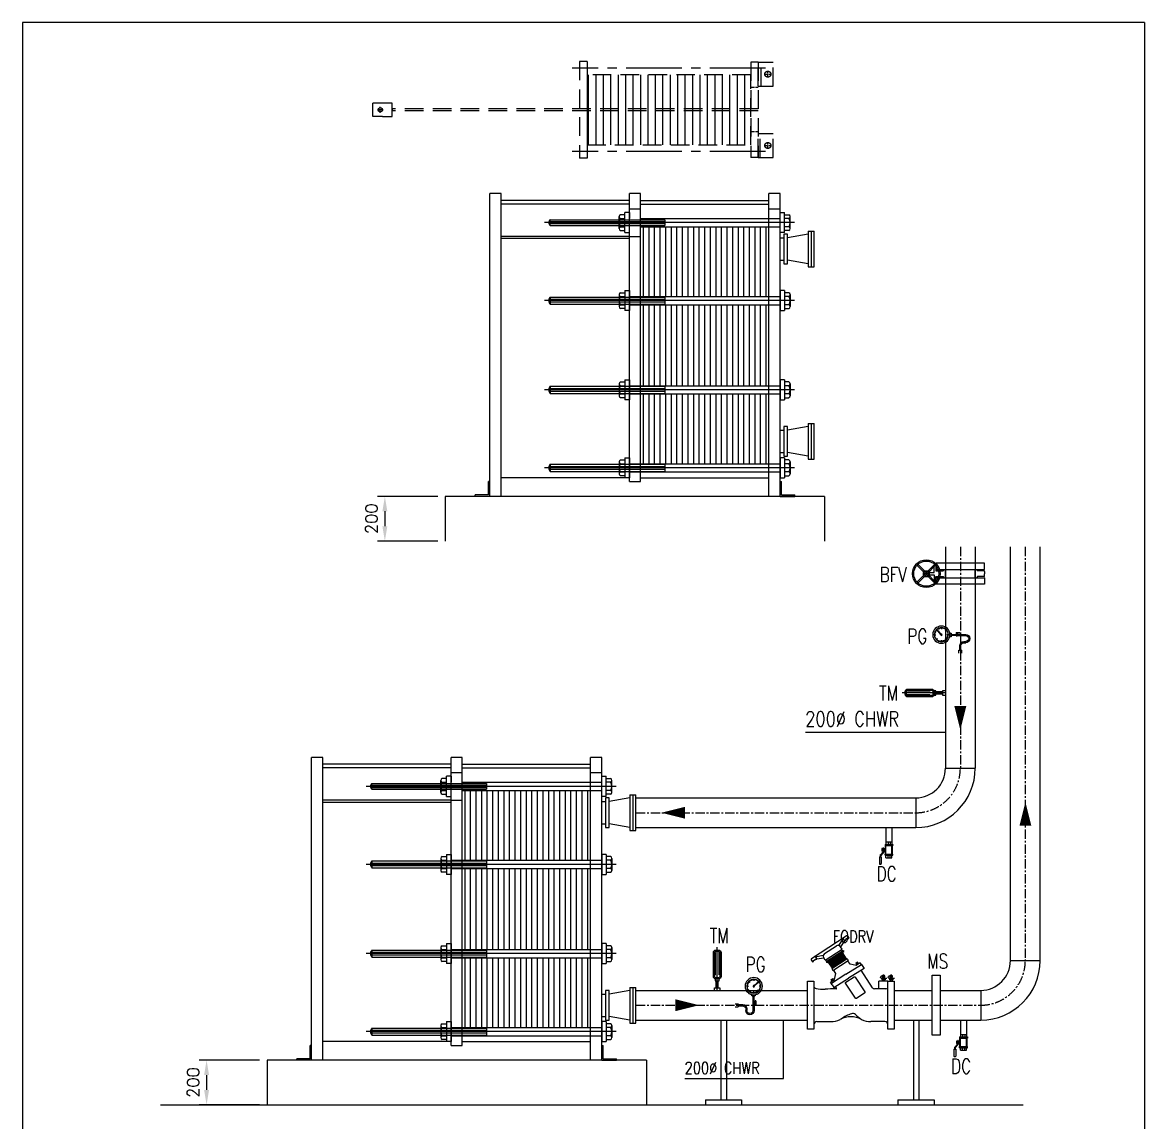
# Model space of a CAD drawing. Extents: x 462150 to 593348, y 35809 to 85242.
# Drawn here: x 462150 to 469694, y 56680 to 64077 of the extents above; entities that cross this region are included whole.
import ezdxf

# ---------------------------------------------------------------- set-up
doc = ezdxf.new("R2010")
doc.units = 0
doc.header["$LTSCALE"] = 500
doc.header["$MEASUREMENT"] = 0
for name, pattern in [('CENTER', [2, 1.25, -0.25, 0.25, -0.25]), ('CENTER2', [1.125, 0.75, -0.125, 0.125, -0.125]), ('HIDDEN', [0.375, 0.25, -0.125])]:
    doc.linetypes.add(name, pattern=pattern)
for name, color, linetype in [('1KD-DETAILS', 3, 'Continuous'), ('AC-DIM', 7, 'Continuous'), ('AC-TEXT', 7, 'Continuous'), ('AC-TEXT-L', 1, 'Continuous'), ('AC-VAV', 1, 'Continuous'), ('eq Coil', 2, 'HIDDEN'), ('M-AC-HE', 2, 'Continuous'), ('M-ACTEXT', 2, 'Continuous'), ('M-CHWR', 4, 'Continuous'), ('M-CHWS', 6, 'Continuous'), ('M-SECTON', 3, 'Continuous'), ('M-VALVES', 14, 'Continuous')]:
    doc.layers.add(name, color=color, linetype=linetype)
doc.styles.add('ROMANS', font='romans.shx', dxfattribs={"width": 0.8, "height": 100})
doc.styles.add('SIMPLEX', font='SIMPLEX.SHX')
doc.dimstyles.new('SHERIF-K', dxfattribs={"dimtxt": 80, "dimasz": 100, "dimexe": 50, "dimexo": 50, "dimgap": 50, "dimtad": 1, "dimdec": 0, "dimrnd": 5, "dimdsep": 46, "dimtxsty": 'SIMPLEX', "dimcen": -1, "dimdle": 100, "dimclrd": 161, "dimclre": 161, "dimclrt": 7, "dimadec": 0, "dimazin": 0, "dimtfac": 1, "dimtdec": 0, "dimtix": 1, "dimtmove": 0, "dimatfit": 0, "dimfxl": 1, "dimtolj": 1, "dimtzin": 0, "dimlwd": -1, "dimarcsym": 0})
pattern_1 = [(90, (-204811.864, 76724.79), (-37.5, 7e-15), [])]

# ---------------------------------------------------------------- blocks, each defined once
blk = doc.blocks.new('he m15-efd8 plan')
at = {"layer": 'eq Coil', "linetype": 'HIDDEN', "ltscale": 0.1}
h = blk.add_hatch(dxfattribs=at)
h.set_pattern_fill('ANSI31', color=9, scale=400, angle=45, style=0)
h.set_pattern_definition([(90, (14856.59, -19402.32), (-50, -4e-16), [])])
h.paths.add_polyline_path([(-1150, 235), (-1150, 7.5), (-50, 7.5), (-50, 235)])
h.paths.add_polyline_path([(-50, -7.5), (-50, 7.5), (-1150, 7.5), (-1150, -7.5)])
h.paths.add_polyline_path([(-1150, -7.5), (-1150, -235), (-50, -235), (-50, -7.5)])
at = {"layer": 'eq Coil'}
for p, q in [((-1200, 325), (-1200, -325)), ((-1150, 325), (-1200, 325)), ((-1150, 325), (-1150, -325)), ((-50, 320), (-50, -320)), ((0, 320), (-50, 320)), ((0, 320), (0, -320)), ((0, 320), (100, 320)), ((0, 160), (0, 320)), ((20, 160), (20, 320)), ((100, 160), (100, 320)), ((0, 160), (100, 160)), ((-2590, -45), (-2590, 45)), ((-2525, 45), (-2590, 45)), ((-2460, 45), (-2525, 45)), ((-2460, -45), (-2460, 45)), ((-2460, 7.5), (-2460, -7.5)), ((0, 7.5), (-2460, 7.5)), ((-2525, -45), (-2590, -45)), ((-2525, -45), (-2460, -45)), ((0, -7.5), (-2460, -7.5)), ((0, -160), (100, -160)), ((0, -320), (0, -160)), ((14, -320), (14, -160)), ((100, -320), (100, -160)), ((-1150, -325), (-1200, -325)), ((0, -320), (-50, -320)), ((0, -320), (100, -320))]:
    blk.add_line(p, q, dxfattribs=at)
at = {"layer": 'eq Coil', "color": 8, "linetype": 'CENTER2'}
for p, q in [((50, 280), (-1250, 280)), ((50, -280), (-1250, -280))]:
    blk.add_line(p, q, dxfattribs=at)
at = {"layer": 'eq Coil', "color": 8, "linetype": 'CENTER2', "ltscale": 0.05}
for p, q in [((45, 240), (85, 240)), ((65, 220), (65, 260)), ((0, 149), (-50, 149)), ((-2540, -20), (-2540, 20)), ((-2520, 0), (-2560, 0)), ((0, -149), (-50, -149)), ((65, -260), (65, -220)), ((45, -240), (85, -240))]:
    blk.add_line(p, q, dxfattribs=at)
at = {"layer": 'eq Coil'}
blk.add_lwpolyline([(-50, 235), (-1150, 235), (-1150, -235), (-50, -235)], close=True, dxfattribs=at)
for centre, radius in [((65, 240), 20), ((-2540, 0), 14), ((65, -240), 20)]:
    blk.add_circle(centre, radius, dxfattribs=at)
blk = doc.blocks.new('*D375')
at = {"layer": 'AC-DIM', "color": 161, "lineweight": -2, "transparency": 16777216}
for p, q in [((63266.8, -79811.5), (62860.3, -79811.5)), ((63266.8, -80111.5), (62860.3, -80111.5))]:
    blk.add_line(p, q, dxfattribs=at)
at = {"layer": 'AC-DIM', "color": 161, "transparency": 16777216}
blk.add_line((62910.3, -79911.5), (62910.3, -80011.5), dxfattribs=at)
for points in [[(62893.6, -79911.5), (62927, -79911.5), (62910.3, -79811.5)], [(62893.6, -80011.5), (62927, -80011.5), (62910.3, -80111.5)]]:
    blk.add_solid(points, dxfattribs=at)
at = {"layer": 'Defpoints', "color": 0, "transparency": 16777216}
for p in [(63316.8, -79811.5), (62910.3, -80111.5), (63316.8, -80111.5)]:
    blk.add_point(p, dxfattribs=at)
at = {"layer": 'AC-DIM', "color": 7, "transparency": 16777216, "insert": (62820.3, -79961.5), "char_height": 80, "attachment_point": 5, "rotation": 90, "style": 'SIMPLEX'}
blk.add_mtext('\\A1;200', dxfattribs=at)
blk = doc.blocks.new('HE-HIGH')
h = blk.add_hatch()
h.set_pattern_fill('ANSI31', scale=300, angle=45, style=0)
h.set_pattern_definition(pattern_1)
h.paths.add_polyline_path([(900, 1713.8), (37.5, 1713.8), (37.5, 1244.6), (900, 1244.6)])
h = blk.add_hatch()
h.set_pattern_fill('ANSI31', scale=300, angle=45, style=0)
h.set_pattern_definition(pattern_1)
h.paths.add_polyline_path([(900, 1189.4), (37.5, 1189.4), (37.5, 644.6), (900, 644.6)])
h = blk.add_hatch()
h.set_pattern_fill('ANSI31', scale=300, angle=45, style=0)
h.set_pattern_definition(pattern_1)
h.paths.add_polyline_path([(900, 589.4), (37.5, 589.4), (37.5, 120.2), (900, 120.2)])
for p, q in [((-900, 1936), (-975, 1936)), ((-975, -100), (-975, 1936)), ((-900, -100), (-900, 1936)), ((-37.5, 1891), (-900, 1891)), ((37.5, 1936), (-37.5, 1936)), ((-37.5, 0), (-37.5, 1936)), ((37.5, 0), (37.5, 1936)), ((37.5, 1891), (900, 1891)), ((975, 1936), (900, 1936)), ((900, 100), (900, 1936)), ((900, -100), (900, 1936)), ((975, 100), (975, 1936)), ((975, -100), (975, 1936)), ((-37.5, 1866), (-900, 1866)), ((-37.5, 1834), (37.5, 1834)), ((37.5, 1866), (900, 1866)), ((900, 1834), (975, 1834)), ((1072.5, 1741.5), (-609.1, 1741.5)), ((-571.3, 1761), (200, 1761)), ((-571.3, 1722), (-571.3, 1761)), ((-571.3, 1748.5), (200, 1748.5)), ((-106.1, 1701.2), (-106.1, 1781.7)), ((-68.2, 1794.3), (-97.2, 1794.3)), ((-97.2, 1769.1), (-68.2, 1769.1)), ((-68.2, 1673.9), (-68.2, 1809)), ((-37.5, 1809), (-68.2, 1809)), ((-37.5, 1673.9), (-37.5, 1809)), ((-37.5, 1809), (-37.5, 1769.1)), ((37.5, 1769.1), (975, 1769.1)), ((200, 1761), (200, 1722)), ((975, 1673.9), (975, 1809)), ((975, 1809), (1005.7, 1809)), ((1005.7, 1673.9), (1005.7, 1809)), ((1005.7, 1794.3), (1034.7, 1794.3)), ((1034.7, 1769.1), (1005.7, 1769.1)), ((1043.6, 1701.2), (1043.6, 1781.7)), ((-571.3, 1734.4), (200, 1734.4)), ((-571.3, 1722), (200, 1722)), ((-97.2, 1713.8), (-68.2, 1713.8)), ((-97.2, 1688.7), (-68.2, 1688.7)), ((-68.2, 1673.9), (-37.5, 1673.9)), ((37.5, 1713.8), (975, 1713.8)), ((1005.7, 1673.9), (975, 1673.9)), ((1034.7, 1713.8), (1005.7, 1713.8)), ((1034.7, 1688.7), (1005.7, 1688.7)), ((-37.5, 1648.9), (-900, 1648.9)), ((-37.5, 1633.9), (-900, 1633.9)), ((-37.5, 1648.9), (37.5, 1648.9)), ((975, 1639), (1000, 1639)), ((975, 1489), (1000, 1489)), ((-68.2, 1284.5), (-68.2, 1149.5)), ((-68.2, 1284.5), (-37.5, 1284.5)), ((-37.5, 1284.5), (-37.5, 1149.5)), ((975, 1284.5), (975, 1149.5)), ((1005.7, 1284.5), (975, 1284.5)), ((1005.7, 1284.5), (1005.7, 1149.5)), ((1072.5, 1217), (-609.1, 1217)), ((-569.4, 1241), (200, 1241)), ((-569.4, 1241), (-569.4, 1193)), ((-569.4, 1225.6), (200, 1225.6)), ((-569.4, 1208.4), (200, 1208.4)), ((-106.1, 1257.2), (-106.1, 1176.8)), ((-97.2, 1269.8), (-68.2, 1269.8)), ((-97.2, 1244.6), (-68.2, 1244.6)), ((-37.5, 1244.6), (975, 1244.6)), ((200, 1241), (200, 1193)), ((1034.7, 1269.8), (1005.7, 1269.8)), ((1034.7, 1244.6), (1005.7, 1244.6)), ((1043.6, 1257.2), (1043.6, 1176.8)), ((-569.4, 1193), (200, 1193)), ((-97.2, 1189.4), (-68.2, 1189.4)), ((-68.2, 1164.2), (-97.2, 1164.2)), ((-37.5, 1149.5), (-68.2, 1149.5)), ((-37.5, 1189.4), (975, 1189.4)), ((975, 1149.5), (1005.7, 1149.5)), ((1034.7, 1189.4), (1005.7, 1189.4)), ((1005.7, 1164.2), (1034.7, 1164.2)), ((-68.2, 684.5), (-68.2, 549.5)), ((-68.2, 684.5), (-37.5, 684.5)), ((-37.5, 684.5), (-37.5, 549.5)), ((975, 684.5), (975, 549.5)), ((1005.7, 684.5), (975, 684.5)), ((1005.7, 684.5), (1005.7, 549.5)), ((1072.5, 617), (-609.1, 617)), ((-569.4, 641), (200, 641)), ((-569.4, 641), (-569.4, 593)), ((-569.4, 625.6), (200, 625.6)), ((-569.4, 608.4), (200, 608.4)), ((-106.1, 657.2), (-106.1, 576.8)), ((-97.2, 669.8), (-68.2, 669.8)), ((-97.2, 644.6), (-68.2, 644.6)), ((-37.5, 644.6), (975, 644.6)), ((200, 641), (200, 593)), ((1034.7, 669.8), (1005.7, 669.8)), ((1034.7, 644.6), (1005.7, 644.6)), ((1043.6, 657.2), (1043.6, 576.8)), ((-569.4, 593), (200, 593)), ((-97.2, 589.4), (-68.2, 589.4)), ((-68.2, 564.2), (-97.2, 564.2)), ((-37.5, 549.5), (-68.2, 549.5)), ((-37.5, 589.4), (975, 589.4)), ((975, 549.5), (1005.7, 549.5)), ((1034.7, 589.4), (1005.7, 589.4)), ((1005.7, 564.2), (1034.7, 564.2)), ((975, 345), (1000, 345)), ((-68.2, 160.1), (-68.2, 25)), ((-68.2, 160.1), (-37.5, 160.1)), ((-37.5, 160.1), (-37.5, 25)), ((975, 195), (1000, 195)), ((975, 160.1), (975, 25)), ((1005.7, 160.1), (975, 160.1)), ((1005.7, 160.1), (1005.7, 25)), ((1072.5, 92.5), (-609.1, 92.5)), ((-569.4, 116.5), (200, 116.5)), ((-569.4, 116.5), (-569.4, 68.5)), ((-569.4, 101.2), (200, 101.2)), ((-569.4, 83.9), (200, 83.9)), ((-106.1, 132.8), (-106.1, 52.3)), ((-97.2, 145.3), (-68.2, 145.3)), ((-97.2, 120.2), (-68.2, 120.2)), ((-37.5, 120.2), (975, 120.2)), ((200, 116.5), (200, 68.5)), ((1034.7, 145.3), (1005.7, 145.3)), ((1034.7, 120.2), (1005.7, 120.2)), ((1043.6, 132.8), (1043.6, 52.3)), ((-985, -90), (-985, 0)), ((-975, 0), (-985, 0)), ((-37.5, 25), (-900, 25)), ((-569.4, 68.5), (200, 68.5)), ((-97.2, 64.9), (-68.2, 64.9)), ((-68.2, 39.7), (-97.2, 39.7)), ((-37.5, 25), (-68.2, 25)), ((-37.5, 64.9), (975, 64.9)), ((-37.5, 0), (37.5, 0)), ((37.5, 25), (900, 25)), ((975, 25), (1005.7, 25)), ((975, 0), (985, 0)), ((985, -90), (985, 0)), ((1034.7, 64.9), (1005.7, 64.9)), ((1005.7, 39.7), (1034.7, 39.7)), ((-985, -90), (-1075, -90)), ((-1075, -100), (-1075, -90)), ((-900, -100), (-1075, -100)), ((975, -100), (900, -100)), ((975, -100), (1075, -100)), ((985, -90), (1075, -90)), ((1075, -100), (1075, -90))]:
    blk.add_line(p, q)
for points in [[(1000, 1464), (1025, 1464), (1025, 1664), (1000, 1664)], [(1000, 170), (1025, 170), (1025, 370), (1000, 370)]]:
    blk.add_lwpolyline(points, close=True)
for centre, radius, start, end in [((-552.5, 1741.5), 27.1, 133.98005, 226.01995), ((-92.8, 1781.7), 13.3, 109.33218, 250.66782), ((-58.9, 1741.5), 47.2, 144.20262, 215.79738), ((1030.3, 1781.7), 13.3, 289.33218, 70.66782), ((996.4, 1741.5), 47.2, 324.20262, 35.79738), ((-92.8, 1701.2), 13.3, 109.33218, 250.66782), ((1030.3, 1701.2), 13.3, 289.33218, 70.66782), ((-546.2, 1217), 33.4, 133.98005, 226.01995), ((-92.8, 1257.2), 13.3, 109.33218, 250.66782), ((-58.9, 1217), 47.2, 144.20262, 215.79738), ((1030.3, 1257.2), 13.3, 289.33218, 70.66782), ((996.4, 1217), 47.2, 324.20262, 35.79738), ((-92.8, 1176.8), 13.3, 109.33218, 250.66782), ((1030.3, 1176.8), 13.3, 289.33218, 70.66782), ((-546.2, 617), 33.4, 133.98005, 226.01995), ((-92.8, 657.2), 13.3, 109.33218, 250.66782), ((-58.9, 617), 47.2, 144.20262, 215.79738), ((1030.3, 657.2), 13.3, 289.33218, 70.66782), ((996.4, 617), 47.2, 324.20262, 35.79738), ((-92.8, 576.8), 13.3, 109.33218, 250.66782), ((1030.3, 576.8), 13.3, 289.33218, 70.66782), ((-546.2, 92.5), 33.4, 133.98005, 226.01995), ((-92.8, 132.8), 13.3, 109.33218, 250.66782), ((-58.9, 92.5), 47.2, 144.20262, 215.79738), ((1030.3, 132.8), 13.3, 289.33218, 70.66782), ((996.4, 92.5), 47.2, 324.20262, 35.79738), ((-92.8, 52.3), 13.3, 109.33218, 250.66782), ((1030.3, 52.3), 13.3, 289.33218, 70.66782)]:
    blk.add_arc(centre, radius, start, end)
blk = doc.blocks.new('P')
at = {"layer": '1KD-DETAILS'}
for p, q in [((-1.26, 0), (-0.96, 0)), ((-0.89, 0.89), (-0.68, 0.68)), ((-0.77, 0.69), (-0.7, 0.49)), ((-0.56, 0.64), (-0.77, 0.69)), ((-0.7, 0.49), (-0.65, 0.54)), ((-0.65, 0.54), (-0.11, 0.05)), ((-0.6, 0.59), (-0.56, 0.64)), ((-0.06, 0.1), (-0.6, 0.59)), ((-0.03, 0.11), (0.04, 0.11)), ((0, 1.26), (0, 0.96)), ((0.89, 0.89), (0.68, 0.68)), ((-0.89, -0.89), (-0.68, -0.68)), ((0, -1.26), (0, -0.96)), ((0.89, -0.89), (0.68, -0.68)), ((1.26, 0), (0.96, 0))]:
    blk.add_line(p, q, dxfattribs=at)
at = {"layer": '1KD-DETAILS', "color": 7}
for points in [[(-1.25, 0.12), (-1.09, 0.11)], [(-1.24, 0.25), (-1.08, 0.21)], [(-1.21, 0.37), (-1.05, 0.32)], [(-1.16, 0.48), (-1.01, 0.42)], [(-1.11, 0.59), (-0.97, 0.52)], [(-1.05, 0.7), (-0.91, 0.61)], [(-0.97, 0.8), (-0.85, 0.7)], [(-0.8, 0.97), (-0.7, 0.85)], [(-0.7, 1.05), (-0.61, 0.91)], [(-0.59, 1.11), (-0.52, 0.97)], [(-0.48, 1.16), (-0.42, 1.01)], [(-0.37, 1.21), (-0.32, 1.05)], [(-0.25, 1.24), (-0.21, 1.08)], [(-0.12, 1.25), (-0.11, 1.09)], [(0.12, 1.25), (0.11, 1.09)], [(0.25, 1.24), (0.21, 1.08)], [(0.37, 1.21), (0.32, 1.05)], [(0.48, 1.16), (0.42, 1.01)], [(0.59, 1.11), (0.52, 0.97)], [(0.7, 1.05), (0.61, 0.91)], [(0.8, 0.97), (0.7, 0.85)], [(0.97, 0.8), (0.85, 0.7)], [(1.05, 0.7), (0.91, 0.61)], [(1.11, 0.59), (0.97, 0.52)], [(1.16, 0.48), (1.01, 0.42)], [(1.21, 0.37), (1.05, 0.32)], [(1.24, 0.25), (1.08, 0.21)], [(1.25, 0.12), (1.09, 0.11)], [(-1.25, -0.12), (-1.09, -0.11)], [(-1.24, -0.25), (-1.08, -0.21)], [(-1.21, -0.37), (-1.05, -0.32)], [(-1.16, -0.48), (-1.01, -0.42)], [(-1.11, -0.59), (-0.97, -0.52)], [(-1.05, -0.7), (-0.91, -0.61)], [(-0.97, -0.8), (-0.85, -0.7)], [(-0.8, -0.97), (-0.7, -0.85)], [(-0.7, -1.05), (-0.61, -0.91)], [(-0.59, -1.11), (-0.52, -0.97)], [(-0.48, -1.16), (-0.42, -1.01)], [(-0.37, -1.21), (-0.32, -1.05)], [(-0.25, -1.24), (-0.21, -1.08)], [(-0.12, -1.25), (-0.11, -1.09)], [(0.12, -1.25), (0.11, -1.09)], [(0.25, -1.24), (0.21, -1.08)], [(0.37, -1.21), (0.32, -1.05)], [(0.48, -1.16), (0.42, -1.01)], [(0.59, -1.11), (0.52, -0.97)], [(0.7, -1.05), (0.61, -0.91)], [(0.8, -0.97), (0.7, -0.85)], [(0.97, -0.8), (0.85, -0.7)], [(1.05, -0.7), (0.91, -0.61)], [(1.11, -0.59), (0.97, -0.52)], [(1.16, -0.48), (1.01, -0.42)], [(1.21, -0.37), (1.05, -0.32)], [(1.24, -0.25), (1.08, -0.21)], [(1.25, -0.12), (1.09, -0.11)]]:
    blk.add_lwpolyline(points, dxfattribs=at)
at = {"layer": '1KD-DETAILS', "color": 3}
blk.add_circle((0, 0), 1.54, dxfattribs=at)
at = {"layer": '1KD-DETAILS', "color": 7}
blk.add_circle((0, 0), 1.26, dxfattribs=at)
at = {"layer": '1KD-DETAILS'}
blk.add_circle((0, 0), 0.118, dxfattribs=at)
blk = doc.blocks.new('PG')
for p, q in [((-175.3, 35.5), (-175.3, 8.7)), ((-175.3, 35.5), (-167.8, 35.5)), ((-167.8, 35.5), (-171.6, 5)), ((-160.2, 31.5), (-168.3, 31.5)), ((-160.2, 33.5), (-168.1, 33.5)), ((-160.2, 29.9), (-147.8, 29.9)), ((-160.2, 27.3), (-147.8, 27.3)), ((-159.1, 29.5), (-159.1, -45)), ((-159.1, 29.5), (-149.1, 29.5)), ((-149.1, 29.5), (-149.1, -45)), ((-25, 5), (-64.1, 5)), ((0, 12.5), (-25, 12.5)), ((-25, 12.5), (-25, -12.5)), ((-99.1, -30), (-99.1, -45)), ((-89.1, -30), (-89.1, -45)), ((-25, -5), (-64.1, -5)), ((0, -12.5), (-25, -12.5))]:
    blk.add_line(p, q)
for points in [[(-169.4, 88.3), (-169.4, 78.4), (-139.7, 78.4), (-139.7, 89.2)], [(-160.2, 27.3), (-160.2, 35.7), (-147.8, 35.7), (-147.8, 27.3)], [(-150.3, 78.4), (-157.8, 78.4)], [(-157.8, 73.6), (-157.8, 29.5), (-150.3, 29.5), (-150.3, 73.6)]]:
    blk.add_lwpolyline(points)
blk.add_lwpolyline([(-159.2, 78.4), (-159.2, 73.6), (-148.7, 73.6), (-148.7, 78.4)], close=True)
for centre, radius, start, end in [((-171.6, 8.7), 3.75, 180, 270), ((-64.1, -30), 35, 90, 180), ((-124.1, -45), 35, 180, 270), ((-124.1, -45), 25, 180, 270), ((-124.1, -45), 25, 270, 0), ((-124.1, -45), 35, 270, 0), ((-64.1, -30), 25, 90, 180)]:
    blk.add_arc(centre, radius, start, end)
at = {"xscale": 47.02649652912133, "yscale": 47.02649652912133, "zscale": 47.02649652912133, "rotation": 0.003404965819077301}
blk.add_blockref('P', (-156.6, 159.6), dxfattribs=at)
blk = doc.blocks.new('TP')
at = {"color": 7}
for p, q in [((-12.1, -27), (-14.5, -28.4)), ((-14.5, -28.4), (-14.5, -37.3)), ((-12.1, -38.7), (-14.5, -37.3)), ((11.9, -27), (-12.1, -27)), ((11.9, -27), (-12.1, -27)), ((11.9, -38.7), (-12.1, -38.7)), ((-7.6, -27), (-7.6, -15.2)), ((-7.6, -38.7), (-7.6, -48.7)), ((-7.3, -27), (-7.3, -37.4)), ((7.1, -27), (7.1, -37.3)), ((7.4, -27), (7.4, -15.2)), ((7.4, -38.7), (7.4, -48.7)), ((11.9, -27), (14.3, -28.4)), ((11.9, -38.7), (14.3, -37.3)), ((14.3, -28.4), (14.3, -37.3))]:
    blk.add_line(p, q, dxfattribs=at)
for points in [[(4.9, 0), (-4.9, 0), (-4.9, -4.3), (4.9, -4.3)], [(10.6, -4.3), (-10.6, -4.3), (-10.6, -15.2), (10.6, -15.2)]]:
    blk.add_lwpolyline(points, close=True, dxfattribs=at)
at = {"color": 3}
blk.add_lwpolyline([(27.8, -27), (-13.3, -27, -0.414214), (-23.3, -17), (-23.3, -14.3, -0.414214), (-13.3, -4.3), (-4.9, -4.3)], format="xyb", dxfattribs=at)
at = {"color": 7}
for centre, major_axis, start_param, end_param in [((-10.9, -33), (-4.15, 4.15), -1.438728, -0.195284), ((-0.1, -49.9), (16, 16), 0.461828, 1.108483), ((10.7, -33), (4.15, 4.15), 0.195284, 1.438728)]:
    blk.add_ellipse(centre, major_axis=major_axis, ratio=1, start_param=start_param, end_param=end_param, dxfattribs=at)
at = {"color": 7, "extrusion": (0, 0, -1)}
for centre, major_axis, start_param, end_param in [((-10.9, -32.7), (4.15, 4.15), 1.702865, 2.946309), ((-0.1, -15.9), (-16, 16), 3.60342, 4.250076), ((10.7, -32.7), (-4.15, 4.15), 3.336877, 4.580321)]:
    blk.add_ellipse(centre, major_axis=major_axis, ratio=1, start_param=start_param, end_param=end_param, dxfattribs=at)
blk = doc.blocks.new('FODRV250')
for p, q in [((34, 392.2), (326, 583)), ((337.6, 580.6), (347.7, 565.1)), ((144.1, 433.8), (243.7, 499)), ((299.7, 561.6), (260.7, 502.8)), ((311.2, 541.3), (278.4, 491.7)), ((291.8, 471.1), (278.4, 491.7)), ((301.1, 556.8), (311.2, 541.3)), ((319.2, 544.5), (313.5, 540.8)), ((333.4, 560.7), (320.9, 552.6)), ((347.2, 562.8), (341.5, 559)), ((31.6, 380.7), (41.8, 365.2)), ((51.5, 376.5), (64, 384.6)), ((64.2, 407.7), (133.7, 419.8)), ((68.1, 404.5), (78.3, 389)), ((72, 383), (77.8, 386.7)), ((78.3, 389), (136.8, 399.2)), ((150.3, 378.6), (136.8, 399.2)), ((150.3, 378.6), (291.8, 471.1)), ((164.3, 370.3), (155.9, 382.3)), ((158.3, 366.3), (299.8, 458.8)), ((163.8, 357.9), (305.4, 450.4)), ((178.5, 360.3), (297.2, 437.9)), ((183.1, 353.3), (301.8, 430.9)), ((187.6, 346.4), (306.4, 424)), ((192.2, 339.4), (310.9, 417)), ((196.8, 332.4), (315.5, 410)), ((201.3, 325.4), (320, 403)), ((204.2, 307.4), (333.3, 391.8)), ((205.9, 318.5), (324.6, 396.1)), ((293.8, 454.9), (286.2, 467.5)), ((329.2, 389.1), (293.9, 443)), ((299.8, 458.8), (305.4, 450.4)), ((333.3, 391.8), (343.1, 376.7)), ((44.1, 364.7), (49.8, 368.4)), ((158.3, 366.3), (163.8, 357.9)), ((210.4, 311.5), (175.2, 365.4)), ((204.2, 307.4), (214, 292.4)), ((214, 292.4), (343.1, 376.7)), ((239.5, 267), (220.2, 296.5)), ((324.1, 260.4), (453.4, 341.7)), ((358.2, 344.6), (339, 374.1)), ((475.6, 308.9), (345.2, 226.9)), ((409.4, 333.9), (358.2, 344.6)), ((443.2, 356.8), (409.4, 333.9)), ((453.4, 341.7), (443.2, 356.8)), ((547.2, 147.2), (451.5, 293.7)), ((453.4, 341.7), (475.6, 308.9)), ((194.2, 194.1), (228.7, 215.9)), ((208.3, 171.7), (194.2, 194.1)), ((324.1, 260.4), (201.2, 182.9)), ((222.4, 149.4), (345.2, 226.9)), ((228.7, 215.9), (239.5, 267)), ((601.3, 137.5), (601.3, 202.5)), ((676.3, 202.5), (601.3, 202.5)), ((208.3, 171.7), (222.4, 149.4)), ((244.9, 143.9), (235.9, 158.2)), ((658.5, 137.5), (564.9, 137.5)), ((78.7, -137.5), (196.6, -137.5)), ((651.3, -137.5), (533.4, -137.5))]:
    blk.add_line(p, q)
for points in [[(430.6, 348.3), (422.3, 360.9), (405.7, 350), (414.2, 337.2)], [(422.4, 342.7), (414, 355.4)], [(207.1, 202.2), (198.9, 214.8), (215.5, 225.7), (223.9, 212.8)], [(215.5, 207.5), (207.2, 220.2)]]:
    blk.add_lwpolyline(points)
for points in [[(53.7, -202.5), (0, -202.5), (0, 202.5), (53.7, 202.5)], [(730, -202.5), (676.3, -202.5), (676.3, 202.5), (730, 202.5)]]:
    blk.add_lwpolyline(points, close=True)
blk.add_lwpolyline([(322.9, 193), (392.5, 238.5, -0.414214), (401.2, 236.7), (483, 111.5, -0.414214), (481.2, 102.9), (411.5, 57.4, -0.414214), (402.9, 59.2), (321.1, 184.4, -0.414214)], format="xyb", close=True)
blk.add_lwpolyline([(404.2, -77.8, 0.013806), (454.2, -120.4)], format="xyb")
for centre, radius, start, end in [((308, 561.3), 8.33, 123.1675, 213.1675), ((330.6, 576.1), 8.33, 33.1675, 123.1675), ((257.4, 478), 25, 33.1675, 123.1675), ((312.6, 542.2), 1.67, 213.1675, 303.1675), ((323.2, 549.1), 4.17, 123.1675, 213.1675), ((318.3, 545.9), 1.67, 303.1675, 33.1675), ((335.7, 557.3), 4.17, 33.1675, 123.1675), ((340.5, 560.4), 1.67, 213.1675, 303.1675), ((346.3, 564.2), 1.67, 303.1675, 33.1675), ((38.6, 385.2), 8.33, 123.1675, 213.1675), ((61.2, 400), 8.33, 33.1675, 123.1675), ((66.2, 381.2), 4.17, 33.1675, 123.1675), ((71.1, 384.3), 1.67, 213.1675, 303.1675), ((76.9, 388.1), 1.67, 303.1675, 33.1675), ((157.7, 412.9), 25, 123.1675, 213.1675), ((43.1, 366.1), 1.67, 213.1675, 303.1675), ((53.8, 373), 4.17, 123.1675, 213.1675), ((48.9, 369.8), 1.67, 303.1675, 33.1675), ((80, 169.7), 29.5, 206.98566, 254.67118), ((138.8, 472.5), 338, 258.64587, 271.73179), ((253.4, -1812.6), 1950.1, 90.35294, 93.06895), ((241.4, 141.7), 4.17, 270, 32.23137), ((564.9, 158.3), 20.8, 212.18254, 270), ((658.5, 158.3), 20.8, 270, 328.26816), ((461.2, -354.6), 297.3, 107.56834, 126.62769), ((381.9, -103.6), 34.1, 49.25615, 107.89806), ((78.7, -162.5), 25, 90, 180), ((198.6, 44.7), 182.2, 269.38302, 295.06362), ((365, -277.1), 180.3, 60.34629, 119.65371), ((531.4, 44.7), 182.2, 244.93638, 270.61698), ((651.3, -162.5), 25, 0, 90)]:
    blk.add_arc(centre, radius, start, end)
for p in [(638.9, 251.2), (703.2, 251.2)]:
    blk.add_blockref('TP', p)
blk = doc.blocks.new('*D453')
at = {"layer": 'AC-DIM', "color": 161, "lineweight": -2, "transparency": 16777216}
for p, q in [((486.5, 300), (80, 300)), ((486.5, 0), (80, 0))]:
    blk.add_line(p, q, dxfattribs=at)
at = {"layer": 'AC-DIM', "color": 161, "transparency": 16777216}
blk.add_line((130, 200), (130, 100), dxfattribs=at)
for points in [[(113.3, 200), (146.7, 200), (130, 300)], [(113.3, 100), (146.7, 100), (130, 0)]]:
    blk.add_solid(points, dxfattribs=at)
at = {"layer": 'Defpoints', "color": 0, "transparency": 16777216}
for p in [(536.5, 300), (130, 0), (536.5, 0)]:
    blk.add_point(p, dxfattribs=at)
at = {"layer": 'AC-DIM', "color": 7, "transparency": 16777216, "insert": (40, 150), "char_height": 80, "attachment_point": 5, "rotation": 90, "style": 'SIMPLEX'}
blk.add_mtext('\\A1;200', dxfattribs=at)
blk = doc.blocks.new('DC')
for p, q in [((-12.5, 126.3), (-12.5, 66)), ((12.5, 126.3), (12.5, 66)), ((-16.5, 55.9), (-16.5, 50.8)), ((-16.5, 55.9), (16.6, 55.9, 0)), ((-16.5, 50.8), (16.6, 50.8, 0)), ((-15, 15.3), (-15, 50.8)), ((-12.5, 66), (-12.5, 55.9)), ((-12.5, 66), (12.5, 66)), ((-12.5, 15.3), (-12.5, 50.8)), ((-4, 66, 0), (-4, 55.9, 0)), ((5.6, 66, 0), (5.6, 55.9, 0)), ((12.5, 66), (12.5, 55.9)), ((12.5, 15.3), (12.5, 50.8)), ((15, 15.3), (15, 50.8)), ((16.6, 55.9, 0), (16.6, 50.8, 0)), ((-40.2, 3.4, 0), (-32.6, 3.4, 0)), ((-40.2, 3.4, 0), (-40.2, -24.7, 0)), ((-37.6, 10, 0), (-37.6, 3.4, 0)), ((-24.6, 25, 0), (-37.3, 10.9, 0)), ((-35.1, 8.9, 0), (-35.1, 3.4, 0)), ((-22.1, 24, 0), (-34.7, 9.8, 0)), ((-32.6, 3.4, 0), (-32.6, -24.7, 0)), ((-24.2, 38.1, 0), (-29.3, 38.1, 0)), ((-29.3, 38.1, 0), (-29.3, 27.9, 0)), ((-24.2, 35.5, 0), (-29.3, 35.5, 0)), ((-24.2, 30.5, 0), (-29.3, 30.5, 0)), ((-24.2, 27.9, 0), (-29.3, 27.9, 0)), ((-24.2, 40.6, 0), (-24.2, 25.9, 0)), ((-21.7, 40.6, 0), (-24.2, 40.6, 0)), ((-21.7, 40.6, 0), (-21.7, 24.9, 0)), ((-15, 35.5), (-21.7, 35.5, 0)), ((-15, 30.5), (-21.7, 30.5, 0)), ((-16.5, 10.2), (-16.5, 15.3)), ((-16.5, 15.3), (16.6, 15.3, 0)), ((-16.5, 10.2), (16.6, 10.2, 0)), ((-12.5, 0), (-12.5, 10.2)), ((-12.5, 0), (12.5, 0)), ((-4, 0, 0), (-4, 10.1, 0)), ((5.6, 0, 0), (5.6, 10.1, 0)), ((12.5, 0), (12.5, 10.2)), ((16.6, 10.2, 0), (16.6, 15.3, 0)), ((-37.6, -27.2, 0), (-35.1, -27.2, 0))]:
    blk.add_line(p, q)
for centre, radius, start, end in [((-36.4, 10, 0), 1.27, 135, 180), ((-33.8, 8.9, 0), 1.27, 135, 180), ((-25.5, 25.9, 0), 1.27, 315, 0), ((-23, 24.9, 0), 1.27, 315, 0), ((-37.6, -24.7, 0), 2.54, 180, 270), ((-35.1, -24.7, 0), 2.54, 270, 0)]:
    blk.add_arc(centre, radius, start, end)
blk = doc.blocks.new('bf250a')
for p, q in [((-289.8, 30.5), (-364.8, 105.4)), ((-282.7, 37.5), (-357.7, 112.5)), ((-289.8, 37.5), (-214.8, 112.5)), ((-282.7, 30.5), (-207.7, 105.4)), ((-220.8, 103), (-210.8, 103)), ((-220.8, 44), (-220.8, 103)), ((-205.8, 98), (-205.8, 58)), ((-289.8, 37.5), (-364.8, -37.4)), ((-282.7, 30.5), (-357.7, -44.5)), ((-310, 24), (-310, 44)), ((-305, 44), (-310, 44)), ((-305, 24), (-310, 24)), ((-305, 59), (-260, 59)), ((-305, 9), (-305, 59)), ((-305, 9), (-260, 9)), ((-289.8, 30.5), (-214.8, -44.5)), ((-282.7, 37.5), (-207.7, -37.4)), ((-267.5, 9), (-267.5, 59)), ((-260, 9), (-260, 59)), ((-260, 16.5), (-260, 51.5)), ((-260, 44), (-220.8, 44)), ((-260, 24), (-220.8, 24)), ((-220.8, 24), (-220.8, -35)), ((-205.8, 58), (-145, 58)), ((-205.8, -30), (-205.8, 10)), ((-205.8, 10), (-145, 10)), ((-140, 68), (-140, 63)), ((-140, 68), (140, 68)), ((-140, 0), (-140, 5)), ((-140, 0), (140, 0)), ((-125, 0), (-125, 68)), ((125, 0), (125, 68)), ((140, 68), (140, 63)), ((140, 0), (140, 5)), ((199, 58), (145, 58)), ((199, 10), (145, 10)), ((204, 53), (204, 34)), ((204, 15), (204, 34)), ((-220.8, -35), (-210.8, -35))]:
    blk.add_line(p, q)
for radius in [116, 106, 5]:
    blk.add_circle((-286.2, 34), radius)
for centre, start, end in [((-210.8, 98), 0, 90), ((-145, 63), 270, 0), ((-145, 5), 0, 90), ((145, 63), 180, 270), ((145, 5), 90, 180), ((199, 53), 0, 90), ((199, 15), 270, 0), ((-210.8, -30), 270, 0)]:
    blk.add_arc(centre, 5, start, end)
blk = doc.blocks.new('HEATING EX')
at = {"layer": 'M-CHWR', "linetype": 'Continuous'}
for p, q in [((964.2, 1023), (825, 998)), ((964.2, 823), (825, 848))]:
    blk.add_line(p, q, dxfattribs=at)
at = {"layer": 'M-CHWS', "linetype": 'Continuous'}
for p, q in [((964.2, -271), (825, -296)), ((964.2, -471), (825, -446))]:
    blk.add_line(p, q, dxfattribs=at)
at = {"layer": 'M-SECTON', "color": 7}
for p, q in [((964.2, 1043), (964.2, 803)), ((964.2, 1043), (1004.6, 1043)), ((984.4, 1043), (984.4, 803)), ((1004.6, 803), (1004.6, 1043)), ((964.2, 803), (1004.6, 803)), ((964.2, -251), (964.2, -491)), ((964.2, -251), (1004.6, -251)), ((984.4, -251), (984.4, -491)), ((1004.6, -491), (1004.6, -251)), ((964.2, -491), (1004.6, -491))]:
    blk.add_line(p, q, dxfattribs=at)
at = {"layer": 'M-SECTON', "color": 1}
for p, q in [((1075, -741), (-1475, -741)), ((-1475, -741), (-1475, -1041)), ((1075, -741), (1075, -1041))]:
    blk.add_line(p, q, dxfattribs=at)
at = {"layer": 'eq Coil'}
blk.add_blockref('he m15-efd8 plan', (628, 1858.7), dxfattribs=at)
at = {"layer": 'M-AC-HE'}
blk.add_blockref('HE-HIGH', (-200, -641), dxfattribs=at)
at = {"layer": 'AC-DIM'}
dim = blk.add_linear_dim(base=(-1881.6, -1041), p1=(-1475, -741), p2=(-1475, -1041), angle=90, text='200', dimstyle='SHERIF-K', dxfattribs=at)
dim.commit()
dim.dimension.update_dxf_attribs({"geometry": '*D375', "text_midpoint": (-1881.6, -891), "dimtype": 128, "insert": (-64791.9, 79070.5)})
blk = doc.blocks.new('A$C5F376E6B')
at = {"color": 7, "linetype": 'CENTER', "ltscale": 0.1}
for p, q in [((5197.4, 3751.4), (5197.4, 2264)), ((5634.1, 3751.4), (5634.1, 970)), ((3016.2, 1964), (4897.4, 1964)), ((3016.2, 670), (5334.1, 670))]:
    blk.add_line(p, q, dxfattribs=at)
blk.add_lwpolyline([(5007.1, 872.5), (5060.8, 872.5), (5060.8, 467.5), (5007.1, 467.5)], close=True)
for centre in [(4897.4, 2264), (5334.1, 970)]:
    blk.add_arc(centre, 300, 270, 0, dxfattribs=at)
at = {"layer": 'AC-TEXT-L'}
for p, q in [((4156.7, 2506.2), (5097.4, 2506.2)), ((4007.4, 178.2), (4007.4, 570)), ((3345.4, 178.2), (4007.4, 178.2))]:
    blk.add_line(p, q, dxfattribs=at)
at = {"layer": 'M-CHWR', "linetype": 'Continuous'}
for p, q in [((5097.4, 3751.4), (5097.4, 2264)), ((5297.4, 3751.4), (5297.4, 2264)), ((5097.4, 2264), (5297.4, 2264)), ((2975.7, 2064), (2836.5, 2039)), ((3016.2, 2064), (4897.4, 2064)), ((4897.4, 2064), (4897.4, 1864)), ((2975.7, 1864), (2836.5, 1889)), ((3016.2, 1864), (4897.4, 1864))]:
    blk.add_line(p, q, dxfattribs=at)
for points in [[(5197.4, 2521, 0, 80, 0), (5197.4, 2681, 80, 80, 0)], [(3186.7, 1964, 0, 80, 0), (3346.7, 1964, 80, 80, 0)]]:
    blk.add_lwpolyline(points, format="xyseb", dxfattribs=at)
for radius in [200, 400]:
    blk.add_arc((4897.4, 2264), radius, 270, 0, dxfattribs=at)
at = {"layer": 'M-CHWS', "linetype": 'Continuous'}
for p, q in [((5534.1, 970), (5534.1, 3751.4)), ((5734.1, 970), (5734.1, 3751.4)), ((5534.1, 970), (5734.1, 970)), ((2975.7, 770), (2836.5, 745)), ((3016.2, 770), (4169.2, 770)), ((4753.2, 770), (5007.1, 770)), ((5060.8, 770), (5334.1, 770)), ((5334.1, 770), (5334.1, 570)), ((2975.7, 570), (2836.5, 595)), ((3016.2, 570), (4169.2, 570)), ((4753.2, 570), (5007.1, 570)), ((5060.8, 570), (5334.1, 570))]:
    blk.add_line(p, q, dxfattribs=at)
for points in [[(5634.7, 2037.1, 0, 80, 0), (5634.7, 1877.1, 80, 80, 0)], [(3440.7, 670, 0, 80, 0), (3280.7, 670, 80, 80, 0)]]:
    blk.add_lwpolyline(points, format="xyseb", dxfattribs=at)
for radius in [200, 400]:
    blk.add_arc((5334.1, 970), radius, 270, 0, dxfattribs=at)
at = {"layer": 'M-SECTON', "color": 7}
for p, q in [((2975.7, 2084), (2975.7, 1844)), ((2975.7, 2084), (3016.2, 2084)), ((2996, 2084), (2996, 1844)), ((3016.2, 1844), (3016.2, 2084)), ((2975.7, 1844), (3016.2, 1844)), ((2975.7, 790), (2975.7, 550)), ((2975.7, 790), (3016.2, 790)), ((2996, 790), (2996, 550)), ((3016.2, 550), (3016.2, 790)), ((2975.7, 550), (3016.2, 550))]:
    blk.add_line(p, q, dxfattribs=at)
at = {"layer": 'M-SECTON', "ltscale": 0.25}
for p, q in [((3587, 570), (3587, 34.5)), ((3624.5, 570), (3624.5, 34.5)), ((4881.4, 570), (4881.4, 34.5)), ((4918.9, 570), (4918.9, 34.5)), ((3483.4, 34.5), (3726, 34.5)), ((3483.4, 34.5), (3483.4, 0)), ((3726, 34.5), (3726, 0)), ((4777.9, 34.5), (5020.4, 34.5)), ((4777.9, 34.5), (4777.9, 0)), ((5020.4, 34.5), (5020.4, 0))]:
    blk.add_line(p, q, dxfattribs=at)
at = {"layer": 'M-SECTON', "color": 1}
for p, q in [((3086.5, 300), (536.5, 300)), ((536.5, 300), (536.5, 0)), ((3086.5, 300), (3086.5, 0)), ((-179.6, 0), (5618.9, 0))]:
    blk.add_line(p, q, dxfattribs=at)
at = {"layer": 'M-VALVES'}
for p, q in [((4844.3, 2786.9), (4844.3, 2778.3)), ((4844.3, 2751.9), (4844.3, 2760.4)), ((4852.4, 2786.9), (4852.4, 2778.3)), ((4852.4, 2751.9), (4852.4, 2760.4)), ((4860.6, 2786.9), (4860.6, 2778.3)), ((4860.6, 2751.9), (4860.6, 2760.4)), ((4868.7, 2786.9), (4868.7, 2778.3)), ((4868.7, 2751.9), (4868.7, 2760.4)), ((4876.8, 2786.9), (4876.8, 2778.3)), ((4876.8, 2751.9), (4876.8, 2760.4)), ((4885, 2786.9), (4885, 2778.3)), ((4885, 2751.9), (4885, 2760.4)), ((4893.1, 2786.9), (4893.1, 2778.3)), ((4893.1, 2751.9), (4893.1, 2760.4)), ((4901.2, 2786.9), (4901.2, 2778.3)), ((4901.2, 2751.9), (4901.2, 2760.4)), ((4909.4, 2786.9), (4909.4, 2778.3)), ((4909.4, 2751.9), (4909.4, 2760.4)), ((4917.5, 2786.9), (4917.5, 2778.3)), ((4917.5, 2751.9), (4917.5, 2760.4)), ((4925.6, 2786.9), (4925.6, 2778.3)), ((4925.6, 2751.9), (4925.6, 2760.4)), ((4933.7, 2786.9), (4933.7, 2778.3)), ((4933.7, 2751.9), (4933.7, 2760.4)), ((4941.9, 2786.9), (4941.9, 2778.3)), ((4941.9, 2751.9), (4941.9, 2760.4)), ((4950, 2786.9), (4950, 2778.3)), ((4950, 2751.9), (4950, 2760.4)), ((4958.1, 2786.9), (4958.1, 2778.3)), ((4958.1, 2751.9), (4958.1, 2760.4)), ((4966.3, 2786.9), (4966.3, 2778.3)), ((4966.3, 2751.9), (4966.3, 2760.4)), ((4974.4, 2786.9), (4974.4, 2778.3)), ((4974.4, 2751.9), (4974.4, 2760.4)), ((4982.5, 2786.9), (4982.5, 2778.3)), ((4982.5, 2751.9), (4982.5, 2760.4)), ((4990.7, 2786.9), (4990.7, 2778.3)), ((4990.7, 2751.9), (4990.7, 2760.4)), ((3545.5, 1023.1), (3554.1, 1023.1)), ((3545.5, 1015), (3554.1, 1015)), ((3545.5, 1006.8), (3554.1, 1006.8)), ((3545.5, 998.7), (3554.1, 998.7)), ((3545.5, 990.6), (3554.1, 990.6)), ((3545.5, 982.4), (3554.1, 982.4)), ((3580.5, 1023.1), (3572, 1023.1)), ((3580.5, 1015), (3572, 1015)), ((3580.5, 1006.8), (3572, 1006.8)), ((3580.5, 998.7), (3572, 998.7)), ((3580.5, 990.6), (3572, 990.6)), ((3580.5, 982.4), (3572, 982.4)), ((3545.5, 974.3), (3554.1, 974.3)), ((3545.5, 966.2), (3554.1, 966.2)), ((3545.5, 958.1), (3554.1, 958.1)), ((3545.5, 949.9), (3554.1, 949.9)), ((3545.5, 941.8), (3554.1, 941.8)), ((3545.5, 933.7), (3554.1, 933.7)), ((3545.5, 925.5), (3554.1, 925.5)), ((3545.5, 917.4), (3554.1, 917.4)), ((3545.5, 909.3), (3554.1, 909.3)), ((3580.5, 974.3), (3572, 974.3)), ((3580.5, 966.2), (3572, 966.2)), ((3580.5, 958.1), (3572, 958.1)), ((3580.5, 949.9), (3572, 949.9)), ((3580.5, 941.8), (3572, 941.8)), ((3580.5, 933.7), (3572, 933.7)), ((3580.5, 925.5), (3572, 925.5)), ((3580.5, 917.4), (3572, 917.4)), ((3580.5, 909.3), (3572, 909.3)), ((3545.5, 901.1), (3554.1, 901.1)), ((3545.5, 893), (3554.1, 893)), ((3545.5, 884.9), (3554.1, 884.9)), ((3545.5, 876.7), (3554.1, 876.7)), ((3580.5, 901.1), (3572, 901.1)), ((3580.5, 893), (3572, 893)), ((3580.5, 884.9), (3572, 884.9)), ((3580.5, 876.7), (3572, 876.7))]:
    blk.add_line(p, q, dxfattribs=at)
for points in [[(5359.4, 3598.9), (5359.4, 3641.9), (5035.4, 3641.9), (5035.4, 3598.9)], [(5359.4, 3544.5), (5359.4, 3501.6), (5035.4, 3501.6), (5035.4, 3544.5)]]:
    blk.add_lwpolyline(points, close=True, dxfattribs=at)
for points in [[(5003.9, 2743.2), (4843.2, 2743.2, -0.414214), (4826.3, 2760.1), (4826.3, 2778.7, -0.414214), (4843.2, 2795.6), (5003.9, 2795.6, -0.414214), (5020.8, 2778.7), (5020.8, 2760.1, -0.414214)], [(5003.9, 2751.4), (4843.2, 2751.4, -0.414214), (4834.5, 2760.1), (4834.5, 2778.7, -0.414214), (4843.2, 2787.4), (5003.9, 2787.4, -0.414214), (5012.6, 2778.7), (5012.6, 2760.1, -0.414214)], [(3536.9, 863.5), (3536.9, 1024.2, -0.414214), (3553.8, 1041.1), (3572.3, 1041.1, -0.414214), (3589.2, 1024.2), (3589.2, 863.5, -0.414214), (3572.3, 846.6), (3553.8, 846.6, -0.414214)], [(3545, 863.5), (3545, 1024.2, -0.414214), (3553.8, 1032.9), (3572.3, 1032.9, -0.414214), (3581.1, 1024.2), (3581.1, 863.5, -0.414214), (3572.3, 854.8), (3553.8, 854.8, -0.414214)]]:
    blk.add_lwpolyline(points, format="xyb", close=True, dxfattribs=at)
for points in [[(5097.4, 2769.4), (4806, 2769.4, -0.414214)], [(5079.7, 2776.4), (5032.9, 2776.4, -1.81515)], [(5078.9, 2762.4), (5032.9, 2762.4, -1.841453)], [(3563, 770), (3563, 1061.4, -0.414214)], [(3556, 788.5), (3556, 834.5, -1.841453)], [(3570, 787.7), (3570, 834.5, -1.81515)]]:
    blk.add_lwpolyline(points, format="xyb", dxfattribs=at)
for points in [[(5021.1, 2754.8), (5032.9, 2754.8), (5032.9, 2783.5), (5021.1, 2783.5)], [(5097.4, 2751.9), (5079.9, 2751.9), (5079.9, 2786.9), (5097.4, 2786.9)], [(3548.4, 846.3), (3548.4, 834.5), (3577.1, 834.5), (3577.1, 846.3)], [(3545.5, 770), (3545.5, 787.5), (3580.5, 787.5), (3580.5, 770)]]:
    blk.add_lwpolyline(points, dxfattribs=at)
at = {"layer": 'AC-TEXT', "xscale": 1.599999999998544, "yscale": 1.599999999998544, "zscale": 1.599999999998544}
for p in [(4717.4, 1661.9), (5218.3, 367.9)]:
    blk.add_blockref('DC', p, dxfattribs=at)
at = {"layer": 'M-AC-HE'}
blk.add_blockref('HE-HIGH', (1811.5, 400), dxfattribs=at)
at = {"layer": 'M-VALVES', "yscale": 0.8000000000029103}
for name, p, xscale, zscale in [('bf250a', (5197.4, 3544.5), 0.8000000000029103, 0.8000000000029103), ('FODRV250', (4169.2, 670), 0.8000000000029103, 0.8000000000029103), ('PG', (3683.3, 670), -0.8000000000029103, 0.8)]:
    blk.add_blockref(name, p, dxfattribs=dict(at, xscale=xscale, zscale=zscale))
at = {"layer": 'M-VALVES', "xscale": -0.8000000000029103, "yscale": 0.8000000000029103, "zscale": 0.8, "rotation": 90}
blk.add_blockref('PG', (5197.4, 3036.2), dxfattribs=at)
at = {"layer": 'M-ACTEXT', "style": 'ROMANS', "width": 0.75}
for s, p in [('BFV', (4654.1, 3515.9, 2775)), ('PG', (4840.8, 3101, 2220)), ('TM ', (4649.7, 2717.8)), ('DC', (4634, 1503.6)), ('TM ', (3511.7, 1087.9)), ('PG', (3753.5, 894.4, 2220)), ('MS', (4973.8, 916.3, 2220)), ('DC', (5134.9, 209.6))]:
    blk.add_text(s, height=100, dxfattribs=at).set_placement(p)
at = {"layer": 'M-ACTEXT', "style": 'ROMANS'}
for s, insert, char_height, width, attachment_point in [('200%%C CHWR', (4154.7, 2644.9), 100, 1721.352, 1), ('FODRV', (4613.7, 1172.5), 80, 2516.785, 3), ('200%%C CHWR', (3343.8, 288), 80, 1377.081, 1)]:
    blk.add_mtext(s, dxfattribs=dict(at, insert=insert, char_height=char_height, width=width, attachment_point=attachment_point))
at = {"layer": 'AC-DIM'}
dim = blk.add_linear_dim(base=(130, 0), p1=(536.5, 300), p2=(536.5, 0), angle=90, text='200', dimstyle='SHERIF-K', dxfattribs=at)
dim.commit()
dim.dimension.update_dxf_attribs({"geometry": '*D453', "text_midpoint": (130, 150), "dimtype": 128})

msp = doc.modelspace()

# ---------------------------------------------------------------- linework, layer by layer
for p, q in [((462150.5, 64077.5), (462150.5, 52174.5)), ((469694, 64077.5), (462150.5, 64077.5)), ((469694, 64077.5), (469694, 52174.5))]:
    msp.add_line(p, q)

# ---------------------------------------------------------------- block references
msp.add_blockref('A$C5F376E6B', (463258.3, 56799.3))
at = {"layer": 'AC-VAV'}
msp.add_blockref('HEATING EX', (466468.4, 61631.2), dxfattribs=at)

doc.saveas('drawing.dxf')
